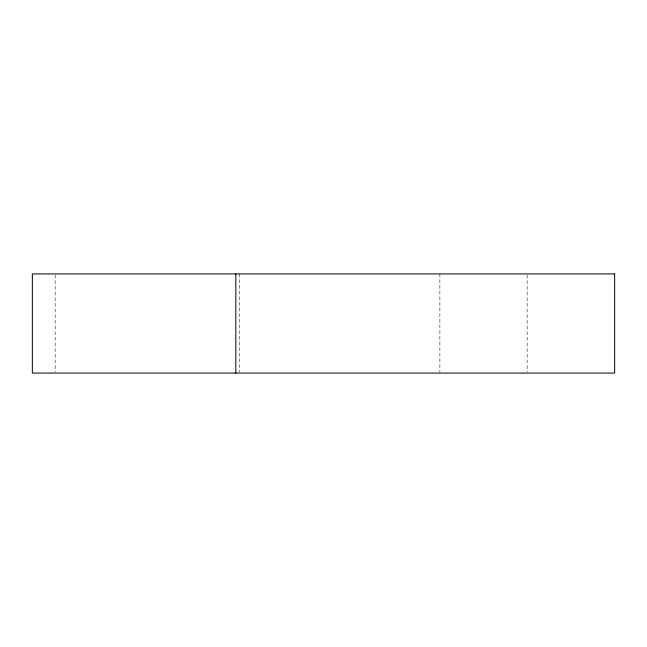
<?xml version="1.0" encoding="UTF-8"?>
<svg xmlns="http://www.w3.org/2000/svg" width="647" height="647" viewBox="0 0 647 647"><rect width="100%" height="100%" fill="white"/><g stroke="black" fill="none" stroke-linecap="round" stroke-linejoin="round"><path stroke-width="0.49" stroke-dasharray="3.23 2.43" d="M527.143 274.926L527.143 372.074M439.879 273.924L439.879 372.074M239.584 273.924L239.584 372.074M55.157 274.926L55.157 372.074"/><path stroke-width="0.97" d="M235.823 273.924L235.823 373.076M614.65 273.924L32.35 273.924L32.35 373.076L614.65 373.076L614.65 273.924"/></g></svg>
